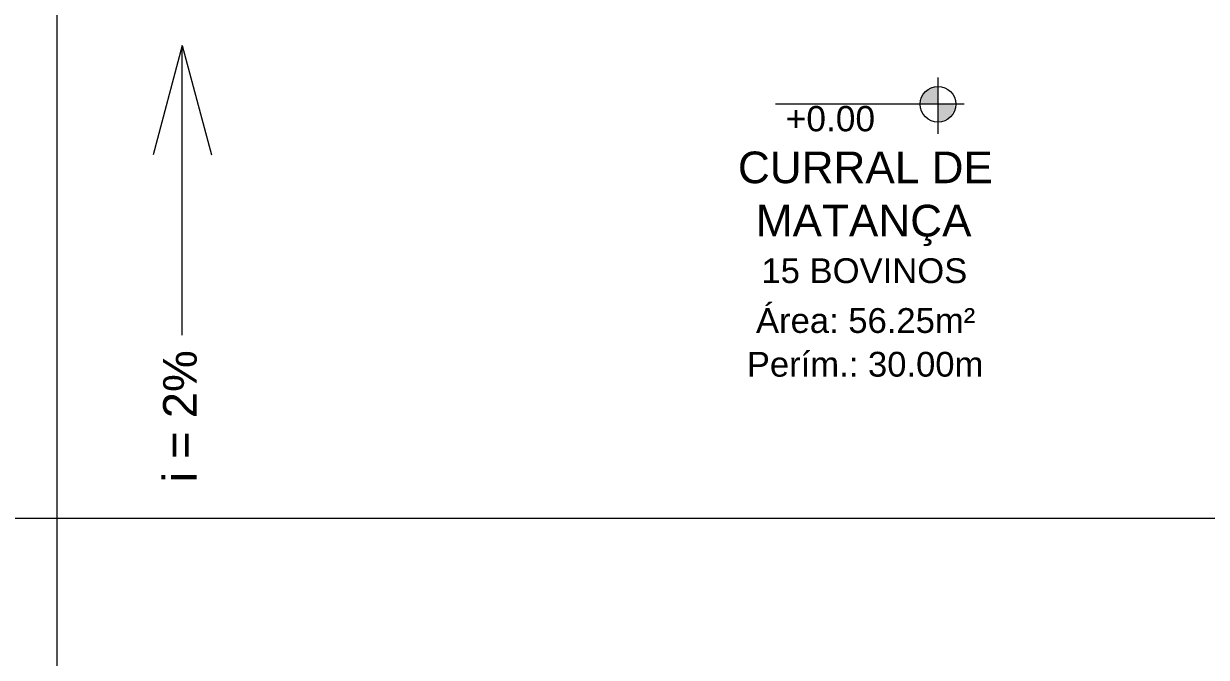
# Model space of a CAD drawing. Header units: metres. Extents: x 147 to 427, y -16 to 162.
# Drawn here: x 296.051 to 300.825, y 112.12 to 114.676 of the extents above; entities that cross this region are included whole.
import ezdxf

# ---------------------------------------------------------------- set-up
doc = ezdxf.new("R2010")
doc.units = ezdxf.units.M
doc.layers.add('1053_ARQ_BASE_MATADOURO_2_dwg', color=7, linetype='Continuous', lineweight=5, true_color=0x767676)
doc.layers.add('1053_ARQ_BASE_MATADOURO_dwg', color=7, linetype='Continuous', lineweight=5, true_color=0x767676)
doc.layers.add('A-COTAS', color=7, linetype='Continuous', lineweight=9)
doc.layers.add('A-PISO', color=7, linetype='Continuous', lineweight=5)
doc.styles.add('Arial_10', font='arial.ttf', dxfattribs={"height": 0.136})
doc.styles.add('Arial_2', font='arial.ttf', dxfattribs={"height": 0.1275})
doc.styles.add('Arial_3', font='arial.ttf', dxfattribs={"height": 0.1})
doc.styles.add('Arial_9', font='arial.ttf', dxfattribs={"height": 0.102})

# ---------------------------------------------------------------- blocks, each defined once
blk = doc.blocks.new('1053_ARQ_BASE_MATADOURO_dwg_arq geral tgov-4039641-TÉRREO 1_20 - Dependente 1')
at = {"layer": 'A-COTAS', "color": 253, "true_color": 0xaaaaaa}
blk.add_line((-12.3579, 29.4947), (5.2571, 29.4947), dxfattribs=at)
blk = doc.blocks.new('1053_ARQ_BASE_MATADOURO_dwg-3625622-TÉRREO 1_20 - Dependente 1')
at = {"color": 253, "lineweight": 5, "true_color": 0xaaaaaa}
blk.add_line((127.7931, 117.3142), (127.7931, 109.8142), dxfattribs=at)
blk.add_blockref('1053_ARQ_BASE_MATADOURO_dwg_arq geral tgov-4039641-TÉRREO 1_20 - Dependente 1', (130.2098, 83.186))
blk = doc.blocks.new('1053_ARQ_BASE_MATADOURO_2_dwg-3637054-TÉRREO 1_20 - Dependente 1')
at = {"layer": 'A-PISO', "true_color": 0xe2e2e2}
h = blk.add_hatch(color=254, dxfattribs=at)
h.paths.add_polyline_path([(131.3497, 81.1646), (131.3497, 81.2365), (131.3138, 81.2269), (131.2875, 81.2006), (131.2803, 81.1646), (131.3311, 81.1646)])
h.paths.add_polyline_path([(131.3497, 81.0928), (131.3945, 81.1085), (131.4198, 81.1487), (131.4144, 81.1646), (131.3497, 81.1646), (131.3497, 81.0946)])
at = {"layer": 'A-PISO', "color": 253, "true_color": 0xaaaaaa}
for p, q in [((127.7931, 84.1282), (127.7931, 76.6282)), ((131.3497, 81.2721), (131.3497, 81.0449)), ((131.4561, 81.1646), (130.6933, 81.1646))]:
    blk.add_line(p, q, dxfattribs=at)
at = {"layer": 'A-PISO', "color": 253, "lineweight": 15, "true_color": 0xaaaaaa}
blk.add_line((128.2996, 81.4017), (128.4177, 80.961), dxfattribs=at)
at = {"layer": 'A-PISO', "color": 253, "lineweight": 15, "true_color": 0xaaaaaa, "flags": 128}
blk.add_lwpolyline([(128.2996, 80.2329), (128.2996, 81.4017), (128.1816, 80.961)], dxfattribs=at)
at = {"layer": 'A-PISO', "color": 253, "true_color": 0xaaaaaa}
blk.add_circle((131.3497, 81.1646), 0.0719, dxfattribs=at)
at = {"layer": 'A-PISO', "attachment_point": 1, "line_spacing_factor": 0.941778}
for s, insert, char_height, width, style in [('+0.00', (130.7353, 81.1575), 0.102, 0.430791, 'Arial_9'), ('CURRAL DE', (130.5423, 80.9737), 0.1275, 1.226901, 'Arial_2'), ('MATANÇA', (130.6144, 80.7591), 0.1275, 1.038027, 'Arial_2'), ('15 BOVINOS', (130.6373, 80.5434), 0.1, 0.992875, 'Arial_3'), ('Área: 56.25m²', (130.6152, 80.3423), 0.1, 1.057761, 'Arial_3'), ('Perím.: 30.00m', (130.5782, 80.166), 0.1, 1.141011, 'Arial_3')]:
    blk.add_mtext(s, dxfattribs=dict(at, insert=insert, char_height=char_height, width=width, style=style))
at = {"layer": 'A-PISO', "lineweight": 15, "insert": (128.2222, 79.6396), "char_height": 0.136, "width": 0.636017, "attachment_point": 1, "rotation": 90, "line_spacing_factor": 0.941778, "style": 'Arial_10'}
blk.add_mtext('i = 2%', dxfattribs=at)

msp = doc.modelspace()

# ---------------------------------------------------------------- block references
at = {"layer": '1053_ARQ_BASE_MATADOURO_2_dwg', "color": 253, "true_color": 0xaaaaaa}
msp.add_blockref('1053_ARQ_BASE_MATADOURO_2_dwg-3637054-TÉRREO 1_20 - Dependente 1', (168.392, 33.186), dxfattribs=at)
at = {"layer": '1053_ARQ_BASE_MATADOURO_dwg', "color": 253, "true_color": 0xaaaaaa}
msp.add_blockref('1053_ARQ_BASE_MATADOURO_dwg-3625622-TÉRREO 1_20 - Dependente 1', (168.392, 0), dxfattribs=at)

doc.saveas('drawing.dxf')
